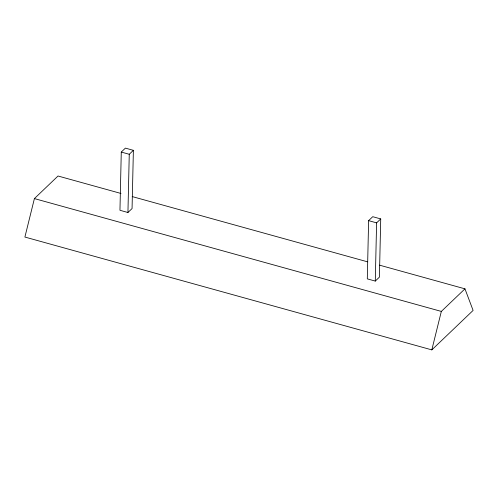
<?xml version="1.0" encoding="UTF-8"?>
<svg xmlns="http://www.w3.org/2000/svg" width="498" height="498" viewBox="0 0 498 498"><rect width="100%" height="100%" fill="white"/><g stroke="black" fill="none" stroke-linecap="round" stroke-linejoin="round"><path stroke-width="0.75" d="M121.275 152.064L119.956 210.287L127.936 212.503L132.063 208.556L133.383 150.328L125.403 148.118L121.275 152.064L129.256 154.274L133.383 150.328M127.936 212.503L129.256 154.274M368.62 220.645L367.3 278.874L375.28 281.084L379.408 277.137L380.727 218.915L372.747 216.698L368.62 220.645L376.6 222.861L380.727 218.915M375.28 281.084L376.6 222.861M120.983 193.461L58.036 176.006L34.406 198.59L24.9 237.054L431.822 349.882L473.1 310.428L464.958 288.84L379.526 265.154M431.822 349.882L441.328 311.418L464.958 288.84M132.225 196.579L367.536 261.824M34.406 198.59L441.328 311.418"/></g></svg>
